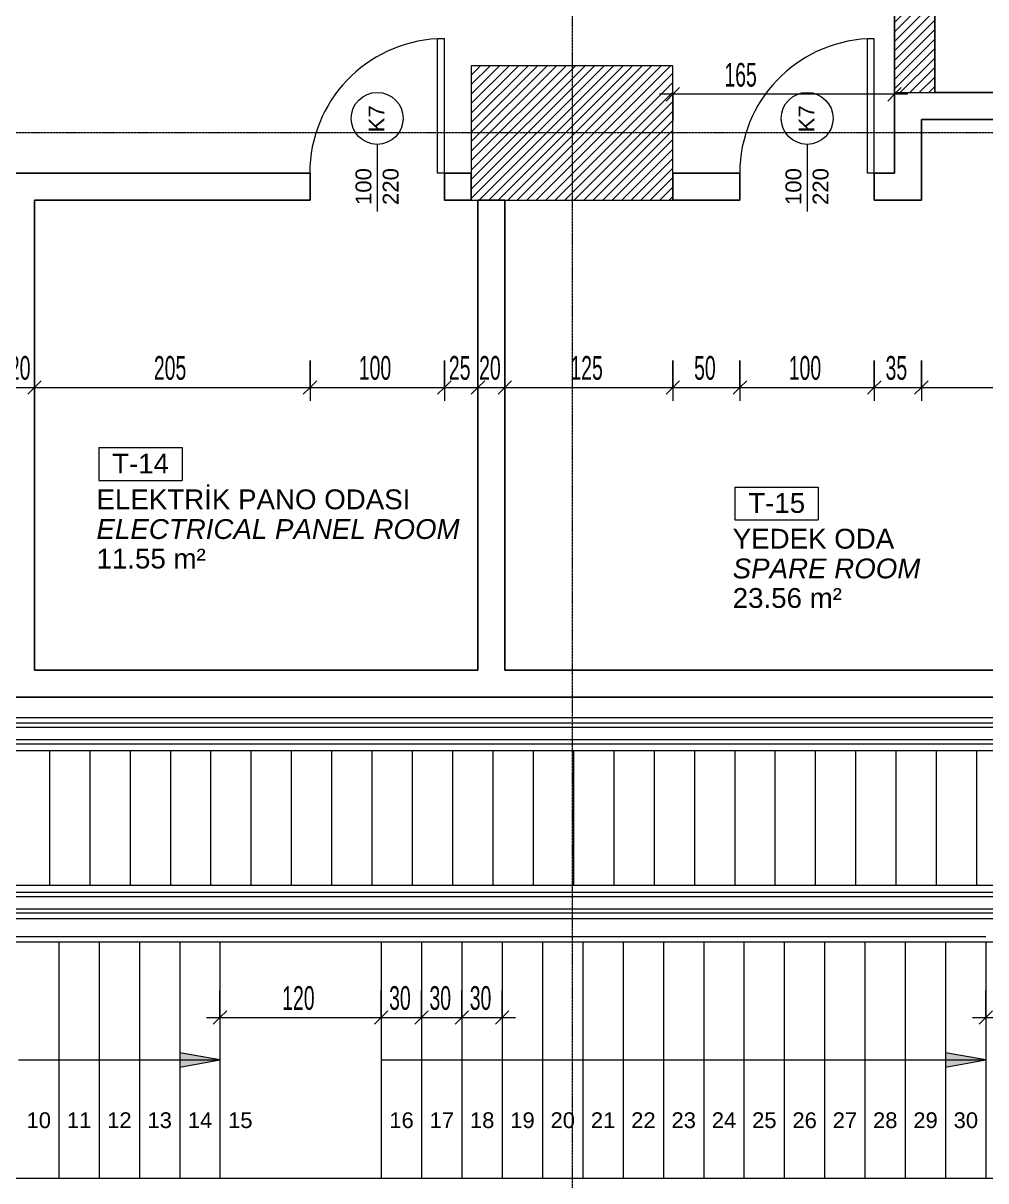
# Model space of a CAD drawing. Header units: centimetres. Extents: x -9345 to 11316, y -7197 to -3465.
# Drawn here: x 8837 to 9554, y -6310 to -5449 of the extents above; entities that cross this region are included whole.
import ezdxf

# ---------------------------------------------------------------- set-up
doc = ezdxf.new("R2010")
doc.units = ezdxf.units.CM
doc.linetypes.add('Grid Line 1_4_', pattern=[1.11125, 0.635, -0.15875, 0.15875, -0.15875])
doc.linetypes.add('Overhead', pattern=[0.396875, 0.238125, -0.15875])
for name, color, linetype, lineweight in [('A-ANNO-DIMS', 211, 'Continuous', 9), ('A-ANNO-DIMS-100', 211, 'Continuous', 9), ('A-AREA-IDEN', 2, 'Continuous', 9), ('A-DOOR', 31, 'Continuous', 9), ('A-DOOR-IDEN', 31, 'Continuous', 9), ('A-FLOR-HRAL', 11, 'Continuous', 9), ('A-GENM', 13, 'Continuous', 9), ('A-WALL', 113, 'Continuous', 9), ('A-WALL-PATT', 111, 'Continuous', 25), ('S-COLS', 52, 'Continuous', 9), ('S-GRID', 1, 'Continuous', 9), ('S-STRS', 31, 'Continuous', 9), ('S-STRS-ANNO', 31, 'Continuous', 9), ('S-STRS-MBND', 31, 'Overhead', 9)]:
    doc.layers.add(name, color=color, linetype=linetype, lineweight=lineweight)
doc.styles.add('Arial', font='arial.ttf', dxfattribs={"height": 11.710189})
doc.styles.add('Arial_2', font='arial.ttf', dxfattribs={"height": 14.752994})
doc.styles.add('Arial_5', font='arial.ttf', dxfattribs={"height": 11.802395})
doc.styles.add('Arial_I', font='ariali.ttf', dxfattribs={"height": 14.752994})
doc.styles.add('Swis721 LtCn BT_1', font='swisscl.ttf', dxfattribs={"width": 0.8, "height": 17.639445})
doc.dimstyles.new('IUAS_DIMENSION_INSIDE_100_4', dxfattribs={"dimscale": 30.48, "dimtxt": 18, "dimasz": 0.328084, "dimexe": 0.328084, "dimexo": 0.0625, "dimgap": 0, "dimtad": 1, "dimdec": 0, "dimdsep": 46, "dimtxsty": 'Swis721 LtCn BT_1', "dimblk1": 'OBLIQUE', "dimblk2": 'OBLIQUE', "dimsah": 1, "dimcen": 0.09, "dimdle": 0.328084, "dimazin": 0, "dimtfac": 1, "dimtdec": 4, "dimtix": 1, "dimtmove": 2, "dimatfit": 3, "dimfxl": 0.656168, "dimfxlon": 1, "dimtvp": 1, "dimtolj": 1, "dimtzin": 0, "dimarcsym": 2})
doc.dimstyles.new('IUAS_DIMENSION_INSIDE_100_5', dxfattribs={"dimscale": 30.48, "dimtxt": 18, "dimasz": 0.328084, "dimexe": 0.328084, "dimexo": 0.0625, "dimgap": 0, "dimtad": 1, "dimdec": 0, "dimdsep": 46, "dimtxsty": 'Swis721 LtCn BT_1', "dimblk1": 'OBLIQUE', "dimblk2": 'OBLIQUE', "dimsah": 1, "dimcen": 0.09, "dimdle": 0.328084, "dimazin": 0, "dimtfac": 1, "dimtdec": 4, "dimtix": 1, "dimtmove": 0, "dimatfit": 3, "dimfxl": 0.656168, "dimfxlon": 1, "dimtvp": 1, "dimtolj": 1, "dimtzin": 0, "dimarcsym": 2})
pattern_1 = [(45, (10627.768, 0), (-3.535534, 3.535534), [])]

# ---------------------------------------------------------------- blocks, each defined once
blk = doc.blocks.new('A-YURUYEN MERDIVEN - 1570-1859977-_123_30 TEKNİK KAT _ TECHNICAL LEVEL')
at = {"layer": 'A-GENM'}
for p, q in [((-147.16, 75), (1364.88, 75)), ((-138.68, 70.76), (1366.01, 70.76)), ((1362.96, 67.5), (20.84, 67.5)), ((1364.88, 55), (-147.16, 55)), ((20.84, 58.5), (1362.96, 58.5)), ((1363, 50), (-161.16, 50)), ((552.94, -50), (552.94, 50)), ((582.94, -50), (582.94, 50)), ((612.94, -50), (612.94, 50)), ((642.94, -50), (642.94, 50)), ((672.94, -50), (672.94, 50)), ((702.94, -50), (702.94, 50)), ((732.94, -50), (732.94, 50)), ((762.94, -50), (762.94, 50)), ((792.94, -50), (792.94, 50)), ((822.94, -50), (822.94, 50)), ((852.94, -50), (852.94, 50)), ((882.94, -50), (882.94, 50)), ((912.94, -50), (912.94, 50)), ((942.94, -50), (942.94, 50)), ((972.94, -50), (972.94, 50)), ((1002.94, -50), (1002.94, 50)), ((1032.94, -50), (1032.94, 50)), ((1062.94, -50), (1062.94, 50)), ((1092.94, -50), (1092.94, 50)), ((1122.94, -50), (1122.94, 50)), ((1152.94, -50), (1152.94, 50)), ((1182.94, -50), (1182.94, 50)), ((1212.94, -50), (1212.94, 50)), ((1242.94, -50), (1242.94, 50)), ((-161.16, -50), (1363, -50)), ((-147.16, -55), (1364.88, -55)), ((1362.96, -58.5), (20.84, -58.5)), ((20.84, -67.5), (1362.96, -67.5)), ((1364.88, -75), (-147.16, -75)), ((-138.68, -70.76), (1366.01, -70.76))]:
    blk.add_line(p, q, dxfattribs=at)
blk = doc.blocks.new('M_Single-Flush2 - IUAS_A_DOOR_K7 _yangına dayanıklı saç kapı  100x220_-1640822-_123_30 TEKNİK KAT _ TECHNICAL LEVEL')
at = {"layer": 'A-DOOR', "lineweight": 18}
for p, q in [((44.9, 10), (44.9, 110.04)), ((50, 110.04), (44.9, 110.04)), ((50, 10), (50, 110.04)), ((50, 10), (44.9, 10))]:
    blk.add_line(p, q, dxfattribs=at)
at = {"layer": 'A-DOOR'}
blk.add_arc((50, 10), 100.17, 92.91841, 180, dxfattribs=at)
blk = doc.blocks.new('Railing - Railing-1672219-_123_30 TEKNİK KAT _ TECHNICAL LEVEL')
at = {"layer": 'A-FLOR-HRAL'}
for p, q in [((-6625.03, -407.42), (-6470.18, -797.83)), ((-6470.18, -797.83), (-6436.99, -881.48)), ((-6436.99, -881.48), (-6260.01, -1327.67)), ((-6260.01, -1327.67), (-6226.83, -1411.33))]:
    blk.add_line(p, q, dxfattribs=at)
blk = doc.blocks.new('Railing - Railing-1672223-_123_30 TEKNİK KAT _ TECHNICAL LEVEL')
at = {"layer": 'A-FLOR-HRAL'}
for p, q in [((-6461.51, -342.55), (-6306.65, -732.96)), ((-6457.79, -341.08), (-6302.93, -731.49)), ((-6302.93, -731.49), (-6269.75, -815.15)), ((-6306.65, -732.96), (-6273.47, -816.62)), ((-6273.47, -816.62), (-6096.49, -1262.8)), ((-6269.75, -815.15), (-6092.77, -1261.33)), ((-6096.49, -1262.8), (-6063.3, -1346.46))]:
    blk.add_line(p, q, dxfattribs=at)
blk = doc.blocks.new('IUAS_A_ROOM_100S - No_İsmi_Alan-1315501-_123_30 TEKNİK KAT _ TECHNICAL LEVEL')
at = {"layer": 'A-AREA-IDEN'}
for p, q in [((-0.101, 0.1926), (-0.101, -0.0511)), ((-0.101, 0.1926), (0.5191, 0.1926)), ((0.5191, 0.1926), (0.5191, -0.0511)), ((-0.101, -0.0511), (0.5191, -0.0511))]:
    blk.add_line(p, q, dxfattribs=at)
blk = doc.blocks.new('DIMBLOCK376-_123_30 TEKNİK KAT _ TECHNICAL LEVEL')
at = {"layer": 'A-ANNO-DIMS-100', "transparency": 16777216}
for p, q in [((9485.78, -5481.8), (9485.78, -5511.8)), ((9485.78, -5501.8), (9485.78, -5481.8)), ((9320.78, -5521.8), (9320.78, -5491.8)), ((9320.78, -5501.8), (9325.78, -5496.8)), ((9485.78, -5501.8), (9490.78, -5496.8)), ((9495.78, -5501.8), (9310.78, -5501.8)), ((9320.78, -5501.8), (9315.78, -5506.8)), ((9320.78, -5501.8), (9320.78, -5521.8)), ((9485.78, -5501.8), (9480.78, -5506.8))]:
    blk.add_line(p, q, dxfattribs=at)
at = {"layer": 'A-ANNO-DIMS-100', "color": 0, "transparency": 16777216, "insert": (9359.17, -5478.44), "char_height": 17.639, "width": 32.9143, "attachment_point": 1, "line_spacing_factor": 0.971848, "style": 'Swis721 LtCn BT_1'}
blk.add_mtext('165', dxfattribs=at)
blk = doc.blocks.new('_Oblique')
at = {"color": 0, "linetype": 'ByBlock', "lineweight": -2}
blk.add_line((-0.5, -0.5), (0.5, 0.5), dxfattribs=at)
blk = doc.blocks.new('DIMBLOCK510-_123_30 TEKNİK KAT _ TECHNICAL LEVEL')
at = {"layer": 'A-ANNO-DIMS-100', "transparency": 16777216}
for p, q in [((8825.78, -5699.98), (8825.78, -5729.98)), ((8825.78, -5719.98), (8825.78, -5699.98)), ((8845.78, -5699.98), (8845.78, -5729.98)), ((8845.78, -5719.98), (8845.78, -5699.98)), ((8825.78, -5719.98), (8820.78, -5724.98)), ((8825.78, -5719.98), (8830.78, -5714.98)), ((8825.78, -5719.98), (8845.78, -5719.98)), ((8845.78, -5719.98), (8840.78, -5724.98)), ((8845.78, -5719.98), (8850.78, -5714.98))]:
    blk.add_line(p, q, dxfattribs=at)
at = {"layer": 'A-ANNO-DIMS-100', "color": 0, "transparency": 16777216, "insert": (8826.64, -5696.62), "char_height": 17.639, "width": 21.9429, "attachment_point": 1, "line_spacing_factor": 0.971848, "style": 'Swis721 LtCn BT_1'}
blk.add_mtext('20', dxfattribs=at)
blk = doc.blocks.new('DIMBLOCK511-_123_30 TEKNİK KAT _ TECHNICAL LEVEL')
at = {"layer": 'A-ANNO-DIMS-100', "transparency": 16777216}
for p, q in [((8845.78, -5699.98), (8845.78, -5729.98)), ((8845.78, -5719.98), (8845.78, -5699.98)), ((9050.78, -5699.98), (9050.78, -5729.98)), ((9050.78, -5719.98), (9050.78, -5699.98)), ((8845.78, -5719.98), (8840.78, -5724.98)), ((8845.78, -5719.98), (8850.78, -5714.98)), ((8845.78, -5719.98), (9050.78, -5719.98)), ((9050.78, -5719.98), (9045.78, -5724.98)), ((9050.78, -5719.98), (9055.78, -5714.98))]:
    blk.add_line(p, q, dxfattribs=at)
at = {"layer": 'A-ANNO-DIMS-100', "color": 0, "transparency": 16777216, "insert": (8934.57, -5696.62), "char_height": 17.639, "width": 32.9143, "attachment_point": 1, "line_spacing_factor": 0.971848, "style": 'Swis721 LtCn BT_1'}
blk.add_mtext('205', dxfattribs=at)
blk = doc.blocks.new('DIMBLOCK512-_123_30 TEKNİK KAT _ TECHNICAL LEVEL')
at = {"layer": 'A-ANNO-DIMS-100', "transparency": 16777216}
for p, q in [((9050.78, -5699.98), (9050.78, -5729.98)), ((9050.78, -5719.98), (9050.78, -5699.98)), ((9150.78, -5699.98), (9150.78, -5729.98)), ((9150.78, -5719.98), (9150.78, -5699.98)), ((9050.78, -5719.98), (9045.78, -5724.98)), ((9050.78, -5719.98), (9055.78, -5714.98)), ((9050.78, -5719.98), (9150.78, -5719.98)), ((9150.78, -5719.98), (9145.78, -5724.98)), ((9150.78, -5719.98), (9155.78, -5714.98))]:
    blk.add_line(p, q, dxfattribs=at)
at = {"layer": 'A-ANNO-DIMS-100', "color": 0, "transparency": 16777216, "insert": (9087.07, -5696.62), "char_height": 17.639, "width": 32.9143, "attachment_point": 1, "line_spacing_factor": 0.971848, "style": 'Swis721 LtCn BT_1'}
blk.add_mtext('100', dxfattribs=at)
blk = doc.blocks.new('DIMBLOCK513-_123_30 TEKNİK KAT _ TECHNICAL LEVEL')
at = {"layer": 'A-ANNO-DIMS-100', "transparency": 16777216}
for p, q in [((9150.78, -5699.98), (9150.78, -5729.98)), ((9150.78, -5719.98), (9150.78, -5699.98)), ((9175.78, -5699.98), (9175.78, -5729.98)), ((9175.78, -5719.98), (9175.78, -5699.98)), ((9150.78, -5719.98), (9145.78, -5724.98)), ((9150.78, -5719.98), (9155.78, -5714.98)), ((9150.78, -5719.98), (9175.78, -5719.98)), ((9175.78, -5719.98), (9170.78, -5724.98)), ((9175.78, -5719.98), (9180.78, -5714.98))]:
    blk.add_line(p, q, dxfattribs=at)
at = {"layer": 'A-ANNO-DIMS-100', "color": 0, "transparency": 16777216, "insert": (9154.14, -5696.62), "char_height": 17.639, "width": 21.9429, "attachment_point": 1, "line_spacing_factor": 0.971848, "style": 'Swis721 LtCn BT_1'}
blk.add_mtext('25', dxfattribs=at)
blk = doc.blocks.new('DIMBLOCK514-_123_30 TEKNİK KAT _ TECHNICAL LEVEL')
at = {"layer": 'A-ANNO-DIMS-100', "transparency": 16777216}
for p, q in [((9175.78, -5699.98), (9175.78, -5729.98)), ((9175.78, -5719.98), (9175.78, -5699.98)), ((9195.78, -5699.98), (9195.78, -5729.98)), ((9195.78, -5719.98), (9195.78, -5699.98)), ((9175.78, -5719.98), (9170.78, -5724.98)), ((9175.78, -5719.98), (9180.78, -5714.98)), ((9175.78, -5719.98), (9195.78, -5719.98)), ((9195.78, -5719.98), (9190.78, -5724.98)), ((9195.78, -5719.98), (9200.78, -5714.98))]:
    blk.add_line(p, q, dxfattribs=at)
at = {"layer": 'A-ANNO-DIMS-100', "color": 0, "transparency": 16777216, "insert": (9176.64, -5696.62), "char_height": 17.639, "width": 21.9429, "attachment_point": 1, "line_spacing_factor": 0.971848, "style": 'Swis721 LtCn BT_1'}
blk.add_mtext('20', dxfattribs=at)
blk = doc.blocks.new('DIMBLOCK515-_123_30 TEKNİK KAT _ TECHNICAL LEVEL')
at = {"layer": 'A-ANNO-DIMS-100', "transparency": 16777216}
for p, q in [((9195.78, -5699.98), (9195.78, -5729.98)), ((9195.78, -5719.98), (9195.78, -5699.98)), ((9320.78, -5699.98), (9320.78, -5729.98)), ((9320.78, -5719.98), (9320.78, -5699.98)), ((9195.78, -5719.98), (9190.78, -5724.98)), ((9195.78, -5719.98), (9200.78, -5714.98)), ((9195.78, -5719.98), (9320.78, -5719.98)), ((9320.78, -5719.98), (9315.78, -5724.98)), ((9320.78, -5719.98), (9325.78, -5714.98))]:
    blk.add_line(p, q, dxfattribs=at)
at = {"layer": 'A-ANNO-DIMS-100', "color": 0, "transparency": 16777216, "insert": (9244.57, -5696.62), "char_height": 17.639, "width": 32.9143, "attachment_point": 1, "line_spacing_factor": 0.971848, "style": 'Swis721 LtCn BT_1'}
blk.add_mtext('125', dxfattribs=at)
blk = doc.blocks.new('DIMBLOCK516-_123_30 TEKNİK KAT _ TECHNICAL LEVEL')
at = {"layer": 'A-ANNO-DIMS-100', "transparency": 16777216}
for p, q in [((9320.78, -5699.98), (9320.78, -5729.98)), ((9320.78, -5719.98), (9320.78, -5699.98)), ((9370.78, -5699.98), (9370.78, -5729.98)), ((9370.78, -5719.98), (9370.78, -5699.98)), ((9320.78, -5719.98), (9315.78, -5724.98)), ((9320.78, -5719.98), (9325.78, -5714.98)), ((9320.78, -5719.98), (9370.78, -5719.98)), ((9370.78, -5719.98), (9365.78, -5724.98)), ((9370.78, -5719.98), (9375.78, -5714.98))]:
    blk.add_line(p, q, dxfattribs=at)
at = {"layer": 'A-ANNO-DIMS-100', "color": 0, "transparency": 16777216, "insert": (9336.64, -5696.62), "char_height": 17.639, "width": 21.9429, "attachment_point": 1, "line_spacing_factor": 0.971848, "style": 'Swis721 LtCn BT_1'}
blk.add_mtext('50', dxfattribs=at)
blk = doc.blocks.new('DIMBLOCK517-_123_30 TEKNİK KAT _ TECHNICAL LEVEL')
at = {"layer": 'A-ANNO-DIMS-100', "transparency": 16777216}
for p, q in [((9370.78, -5699.98), (9370.78, -5729.98)), ((9370.78, -5719.98), (9370.78, -5699.98)), ((9470.78, -5699.98), (9470.78, -5729.98)), ((9470.78, -5719.98), (9470.78, -5699.98)), ((9370.78, -5719.98), (9365.78, -5724.98)), ((9370.78, -5719.98), (9375.78, -5714.98)), ((9370.78, -5719.98), (9470.78, -5719.98)), ((9470.78, -5719.98), (9465.78, -5724.98)), ((9470.78, -5719.98), (9475.78, -5714.98))]:
    blk.add_line(p, q, dxfattribs=at)
at = {"layer": 'A-ANNO-DIMS-100', "color": 0, "transparency": 16777216, "insert": (9407.07, -5696.62), "char_height": 17.639, "width": 32.9143, "attachment_point": 1, "line_spacing_factor": 0.971848, "style": 'Swis721 LtCn BT_1'}
blk.add_mtext('100', dxfattribs=at)
blk = doc.blocks.new('DIMBLOCK518-_123_30 TEKNİK KAT _ TECHNICAL LEVEL')
at = {"layer": 'A-ANNO-DIMS-100', "transparency": 16777216}
for p, q in [((9470.78, -5699.98), (9470.78, -5729.98)), ((9470.78, -5719.98), (9470.78, -5699.98)), ((9505.78, -5699.98), (9505.78, -5729.98)), ((9505.78, -5719.98), (9505.78, -5699.98)), ((9470.78, -5719.98), (9465.78, -5724.98)), ((9470.78, -5719.98), (9475.78, -5714.98)), ((9470.78, -5719.98), (9505.78, -5719.98)), ((9505.78, -5719.98), (9500.78, -5724.98)), ((9505.78, -5719.98), (9510.78, -5714.98))]:
    blk.add_line(p, q, dxfattribs=at)
at = {"layer": 'A-ANNO-DIMS-100', "color": 0, "transparency": 16777216, "insert": (9479.14, -5696.62), "char_height": 17.639, "width": 21.9429, "attachment_point": 1, "line_spacing_factor": 0.971848, "style": 'Swis721 LtCn BT_1'}
blk.add_mtext('35', dxfattribs=at)
blk = doc.blocks.new('DIMBLOCK519-_123_30 TEKNİK KAT _ TECHNICAL LEVEL')
at = {"layer": 'A-ANNO-DIMS-100', "transparency": 16777216}
for p, q in [((9505.78, -5699.98), (9505.78, -5729.98)), ((9505.78, -5719.98), (9505.78, -5699.98)), ((9815.78, -5699.98), (9815.78, -5729.98)), ((9815.78, -5719.98), (9815.78, -5699.98)), ((9505.78, -5719.98), (9500.78, -5724.98)), ((9505.78, -5719.98), (9510.78, -5714.98)), ((9505.78, -5719.98), (9825.78, -5719.98)), ((9815.78, -5719.98), (9810.78, -5724.98)), ((9815.78, -5719.98), (9820.78, -5714.98))]:
    blk.add_line(p, q, dxfattribs=at)
at = {"layer": 'A-ANNO-DIMS-100', "color": 0, "transparency": 16777216, "insert": (9647.07, -5696.62), "char_height": 17.639, "width": 32.9143, "attachment_point": 1, "line_spacing_factor": 0.971848, "style": 'Swis721 LtCn BT_1'}
blk.add_mtext('310', dxfattribs=at)
blk = doc.blocks.new('C_2mm - TR_Kapi_pozu_04_saga_uste_2mm-519964-_123_30 TEKNİK KAT _ TECHNICAL LEVEL')
at = {"layer": 'A-DOOR-IDEN'}
blk.add_line((0.3146, 0), (-0.1854, 0), dxfattribs=at)
blk.add_circle((0.5078, 0), 0.1932, dxfattribs=at)
blk = doc.blocks.new('DIMBLOCK565-_123_30 TEKNİK KAT _ TECHNICAL LEVEL')
at = {"layer": 'A-ANNO-DIMS-100', "transparency": 16777216}
for p, q in [((8983.78, -6168.94), (8983.78, -6198.94)), ((8983.78, -6188.94), (8983.78, -6168.94)), ((9103.78, -6168.94), (9103.78, -6198.94)), ((9103.78, -6188.94), (9103.78, -6168.94)), ((8983.78, -6188.94), (8988.78, -6183.94)), ((9103.78, -6188.94), (9108.78, -6183.94)), ((8973.78, -6188.94), (9103.78, -6188.94)), ((8983.78, -6188.94), (8978.78, -6193.94)), ((9103.78, -6188.94), (9098.78, -6193.94))]:
    blk.add_line(p, q, dxfattribs=at)
at = {"layer": 'A-ANNO-DIMS-100', "color": 0, "transparency": 16777216, "insert": (9030.07, -6165.58), "char_height": 17.639, "width": 32.9143, "attachment_point": 1, "line_spacing_factor": 0.971848, "style": 'Swis721 LtCn BT_1'}
blk.add_mtext('120', dxfattribs=at)
blk = doc.blocks.new('DIMBLOCK566-_123_30 TEKNİK KAT _ TECHNICAL LEVEL')
at = {"layer": 'A-ANNO-DIMS-100', "transparency": 16777216}
for p, q in [((9103.78, -6168.94), (9103.78, -6198.94)), ((9103.78, -6188.94), (9103.78, -6168.94)), ((9133.78, -6168.94), (9133.78, -6198.94)), ((9133.78, -6188.94), (9133.78, -6168.94)), ((9103.78, -6188.94), (9108.78, -6183.94)), ((9133.78, -6188.94), (9138.78, -6183.94)), ((9103.78, -6188.94), (9098.78, -6193.94)), ((9103.78, -6188.94), (9133.78, -6188.94)), ((9133.78, -6188.94), (9128.78, -6193.94))]:
    blk.add_line(p, q, dxfattribs=at)
at = {"layer": 'A-ANNO-DIMS-100', "color": 0, "transparency": 16777216, "insert": (9109.64, -6165.58), "char_height": 17.639, "width": 21.9429, "attachment_point": 1, "line_spacing_factor": 0.971848, "style": 'Swis721 LtCn BT_1'}
blk.add_mtext('30', dxfattribs=at)
blk = doc.blocks.new('DIMBLOCK567-_123_30 TEKNİK KAT _ TECHNICAL LEVEL')
at = {"layer": 'A-ANNO-DIMS-100', "transparency": 16777216}
for p, q in [((9133.78, -6168.94), (9133.78, -6198.94)), ((9133.78, -6188.94), (9133.78, -6168.94)), ((9163.78, -6168.94), (9163.78, -6198.94)), ((9163.78, -6188.94), (9163.78, -6168.94)), ((9133.78, -6188.94), (9138.78, -6183.94)), ((9163.78, -6188.94), (9168.78, -6183.94)), ((9133.78, -6188.94), (9128.78, -6193.94)), ((9133.78, -6188.94), (9163.78, -6188.94)), ((9163.78, -6188.94), (9158.78, -6193.94))]:
    blk.add_line(p, q, dxfattribs=at)
at = {"layer": 'A-ANNO-DIMS-100', "color": 0, "transparency": 16777216, "insert": (9139.64, -6165.58), "char_height": 17.639, "width": 21.9429, "attachment_point": 1, "line_spacing_factor": 0.971848, "style": 'Swis721 LtCn BT_1'}
blk.add_mtext('30', dxfattribs=at)
blk = doc.blocks.new('DIMBLOCK568-_123_30 TEKNİK KAT _ TECHNICAL LEVEL')
at = {"layer": 'A-ANNO-DIMS-100', "transparency": 16777216}
for p, q in [((9163.78, -6168.94), (9163.78, -6198.94)), ((9163.78, -6188.94), (9163.78, -6168.94)), ((9193.78, -6168.94), (9193.78, -6198.94)), ((9193.78, -6188.94), (9193.78, -6168.94)), ((9163.78, -6188.94), (9168.78, -6183.94)), ((9193.78, -6188.94), (9198.78, -6183.94)), ((9163.78, -6188.94), (9158.78, -6193.94)), ((9163.78, -6188.94), (9203.78, -6188.94)), ((9193.78, -6188.94), (9188.78, -6193.94))]:
    blk.add_line(p, q, dxfattribs=at)
at = {"layer": 'A-ANNO-DIMS-100', "color": 0, "transparency": 16777216, "insert": (9169.64, -6165.58), "char_height": 17.639, "width": 21.9429, "attachment_point": 1, "line_spacing_factor": 0.971848, "style": 'Swis721 LtCn BT_1'}
blk.add_mtext('30', dxfattribs=at)
blk = doc.blocks.new('DIMBLOCK569-_123_30 TEKNİK KAT _ TECHNICAL LEVEL')
at = {"layer": 'A-ANNO-DIMS-100', "transparency": 16777216}
for p, q in [((9553.78, -6168.94), (9553.78, -6198.94)), ((9553.78, -6188.94), (9553.78, -6168.94)), ((9673.78, -6168.94), (9673.78, -6198.94)), ((9673.78, -6188.94), (9673.78, -6168.94)), ((9553.78, -6188.94), (9558.78, -6183.94)), ((9673.78, -6188.94), (9678.78, -6183.94)), ((9543.78, -6188.94), (9673.78, -6188.94)), ((9553.78, -6188.94), (9548.78, -6193.94)), ((9673.78, -6188.94), (9668.78, -6193.94))]:
    blk.add_line(p, q, dxfattribs=at)
at = {"layer": 'A-ANNO-DIMS-100', "color": 0, "transparency": 16777216, "insert": (9600.07, -6165.58), "char_height": 17.639, "width": 32.9143, "attachment_point": 1, "line_spacing_factor": 0.971848, "style": 'Swis721 LtCn BT_1'}
blk.add_mtext('120', dxfattribs=at)

msp = doc.modelspace()

# ---------------------------------------------------------------- hatches: boundary and pattern name
at = {"layer": 'A-WALL-PATT', "lineweight": 9}
h = msp.add_hatch(dxfattribs=at)
h.set_pattern_fill('FP_7', color=256, style=0, pattern_type=2)
h.set_pattern_definition(pattern_1)
h.paths.add_polyline_path([(9505.78, -5500.53), (9515.78, -5500.53), (9515.78, -5095.53), (9505.53, -5095.53), (9505.53, -5100.53), (9497.03, -5100.53), (9497.03, -5095.53), (9485.78, -5095.53), (9485.78, -5500.53)], flags=0)
h.paths.add_polyline_path([(9497.03, -4995.53), (9497.03, -4990.53), (9485.78, -4990.53), (9485.78, -4995.53)], flags=0)
h.paths.add_polyline_path([(9515.78, -4995.53), (9515.78, -4990.53), (9505.53, -4990.53), (9505.53, -4995.53)], flags=0)
at = {"layer": 'S-COLS'}
h = msp.add_hatch(dxfattribs=at)
h.set_pattern_fill('FP_7', color=256, style=0, pattern_type=2)
h.set_pattern_definition(pattern_1)
h.paths.add_polyline_path([(9175.78, -5580.53), (9320.78, -5580.53), (9320.78, -5480.53), (9170.78, -5480.53), (9170.78, -5580.53)], flags=0)
at = {"layer": 'S-STRS-ANNO'}
for points in [[(8953.78, -6225.82), (8983.78, -6220.53), (8953.78, -6215.24)], [(9523.78, -6225.82), (9553.78, -6220.53), (9523.78, -6215.24)]]:
    msp.add_hatch(color=256, dxfattribs=at).paths.add_polyline_path(points, flags=0)

# ---------------------------------------------------------------- linework, layer by layer
at = {"layer": 'A-WALL', "lineweight": 25}
for p, q in [((9515.78, -5500.53), (9515.78, -5095.53)), ((9485.78, -5250.53), (9485.78, -5560.53)), ((9815.78, -5500.53), (9515.78, -5500.53)), ((9505.78, -5580.53), (9505.78, -5520.53)), ((9505.78, -5520.53), (9815.78, -5520.53)), ((9050.78, -5560.53), (8655.53, -5560.53)), ((9050.78, -5580.53), (9050.78, -5560.53)), ((9170.78, -5560.53), (9150.78, -5560.53)), ((9150.78, -5560.53), (9150.78, -5580.53)), ((9370.78, -5560.53), (9320.78, -5560.53)), ((9370.78, -5580.53), (9370.78, -5560.53)), ((9485.78, -5560.53), (9470.78, -5560.53)), ((9470.78, -5560.53), (9470.78, -5580.53)), ((8845.78, -5580.53), (9050.78, -5580.53)), ((8845.78, -5930.53), (8845.78, -5580.53)), ((9150.78, -5580.53), (9170.78, -5580.53)), ((9175.78, -5580.53), (9175.78, -5930.53)), ((9195.78, -5930.53), (9195.78, -5580.53)), ((9320.78, -5580.53), (9370.78, -5580.53)), ((9470.78, -5580.53), (9505.78, -5580.53)), ((9175.78, -5930.53), (8845.78, -5930.53)), ((9815.78, -5930.53), (9195.78, -5930.53)), ((8454.53, -5950.53), (9965.78, -5950.53))]:
    msp.add_line(p, q, dxfattribs=at)
at = {"layer": 'A-WALL'}
for p, q in [((9485.78, -5500.53), (9515.78, -5500.53)), ((9170.78, -5580.53), (9170.78, -5560.53)), ((9320.78, -5560.53), (9320.78, -5580.53)), ((9195.78, -5580.53), (9175.78, -5580.53))]:
    msp.add_line(p, q, dxfattribs=at)
at = {"layer": 'S-COLS'}
for p, q in [((9320.78, -5480.53), (9170.78, -5480.53)), ((9170.78, -5480.53), (9170.78, -5560.53)), ((9320.78, -5560.53), (9320.78, -5480.53)), ((9170.78, -5560.53), (9170.78, -5580.53)), ((9320.78, -5580.53), (9320.78, -5560.53)), ((9170.78, -5580.53), (9175.78, -5580.53)), ((9175.78, -5580.53), (9195.78, -5580.53)), ((9195.78, -5580.53), (9320.78, -5580.53))]:
    msp.add_line(p, q, dxfattribs=at)
at = {"layer": 'S-GRID', "linetype": 'Grid Line 1_4_'}
for p, q in [((9245.78, -3690.18), (9245.78, -6998.97)), ((11178.07, -5530.53), (2341.5, -5530.53))]:
    msp.add_line(p, q, dxfattribs=at)
at = {"layer": 'S-STRS', "linetype": 'Overhead'}
for p, q in [((8863.78, -6132.57), (8863.78, -6308.49)), ((8893.78, -6132.57), (8893.78, -6308.49)), ((8923.78, -6132.57), (8923.78, -6308.49)), ((8953.78, -6132.57), (8953.78, -6308.49)), ((8983.78, -6132.57), (8983.78, -6308.49)), ((9103.78, -6132.57), (9103.78, -6308.49)), ((9133.78, -6132.57), (9133.78, -6308.49)), ((9163.78, -6132.57), (9163.78, -6308.49)), ((9193.78, -6132.57), (9193.78, -6308.49)), ((9223.78, -6132.57), (9223.78, -6308.49)), ((9253.78, -6132.57), (9253.78, -6308.49)), ((9283.78, -6132.57), (9283.78, -6308.49)), ((9313.78, -6132.57), (9313.78, -6308.49)), ((9343.78, -6132.57), (9343.78, -6308.49)), ((9373.78, -6132.57), (9373.78, -6308.49)), ((9403.78, -6132.57), (9403.78, -6308.49)), ((9433.78, -6132.57), (9433.78, -6308.49)), ((9463.78, -6132.57), (9463.78, -6308.49)), ((9493.78, -6132.57), (9493.78, -6308.49)), ((9523.78, -6132.57), (9523.78, -6308.49)), ((9553.78, -6132.57), (9553.78, -6308.49))]:
    msp.add_line(p, q, dxfattribs=at)
at = {"layer": 'S-STRS'}
for p, q in [((8863.78, -6132.57), (8863.78, -6308.49)), ((8893.78, -6132.57), (8893.78, -6308.49)), ((8923.78, -6132.57), (8923.78, -6308.49)), ((8953.78, -6132.57), (8953.78, -6308.49)), ((8983.78, -6132.57), (8983.78, -6308.49)), ((9103.78, -6132.57), (9103.78, -6308.49)), ((9133.78, -6132.57), (9133.78, -6308.49)), ((9163.78, -6132.57), (9163.78, -6308.49)), ((9193.78, -6132.57), (9193.78, -6308.49)), ((9223.78, -6132.57), (9223.78, -6308.49)), ((9253.78, -6132.57), (9253.78, -6308.49)), ((9283.78, -6132.57), (9283.78, -6308.49)), ((9313.78, -6132.57), (9313.78, -6308.49)), ((9343.78, -6132.57), (9343.78, -6308.49)), ((9373.78, -6132.57), (9373.78, -6308.49)), ((9403.78, -6132.57), (9403.78, -6308.49)), ((9433.78, -6132.57), (9433.78, -6308.49)), ((9463.78, -6132.57), (9463.78, -6308.49)), ((9493.78, -6132.57), (9493.78, -6308.49)), ((9523.78, -6132.57), (9523.78, -6308.49)), ((9553.78, -6132.57), (9553.78, -6308.49))]:
    msp.add_line(p, q, dxfattribs=at)
at = {"layer": 'S-STRS-ANNO'}
for p, q in [((8833.78, -6220.53), (8863.78, -6220.53)), ((8863.78, -6220.53), (8893.78, -6220.53)), ((8893.78, -6220.53), (8923.78, -6220.53)), ((8923.78, -6220.53), (8953.78, -6220.53)), ((8983.78, -6220.53), (8953.78, -6215.24)), ((8953.78, -6215.24), (8953.78, -6225.82)), ((8953.78, -6220.53), (8983.78, -6220.53)), ((8953.78, -6225.82), (8983.78, -6220.53)), ((9103.78, -6220.53), (9133.78, -6220.53)), ((9133.78, -6220.53), (9163.78, -6220.53)), ((9163.78, -6220.53), (9193.78, -6220.53)), ((9193.78, -6220.53), (9223.78, -6220.53)), ((9223.78, -6220.53), (9253.78, -6220.53)), ((9253.78, -6220.53), (9283.78, -6220.53)), ((9283.78, -6220.53), (9313.78, -6220.53)), ((9313.78, -6220.53), (9343.78, -6220.53)), ((9343.78, -6220.53), (9373.78, -6220.53)), ((9373.78, -6220.53), (9403.78, -6220.53)), ((9403.78, -6220.53), (9433.78, -6220.53)), ((9433.78, -6220.53), (9463.78, -6220.53)), ((9463.78, -6220.53), (9493.78, -6220.53)), ((9493.78, -6220.53), (9523.78, -6220.53)), ((9553.78, -6220.53), (9523.78, -6215.24)), ((9523.78, -6215.24), (9523.78, -6225.82)), ((9523.78, -6220.53), (9553.78, -6220.53)), ((9523.78, -6225.82), (9553.78, -6220.53))]:
    msp.add_line(p, q, dxfattribs=at)
at = {"layer": 'S-STRS-MBND'}
for p, q in [((9515.78, -5380.53), (9515.78, -5500.53)), ((9515.78, -5500.53), (9815.78, -5500.53))]:
    msp.add_line(p, q, dxfattribs=at)

# ---------------------------------------------------------------- block references
at = {"layer": 'A-AREA-IDEN', "xscale": 99.99999999999994, "yscale": 99.99999999999994, "zscale": 99.99999999999994}
for p in [(8903.62, -5784.06), (9377.11, -5813.37)]:
    msp.add_blockref('IUAS_A_ROOM_100S - No_İsmi_Alan-1315501-_123_30 TEKNİK KAT _ TECHNICAL LEVEL', p, dxfattribs=at)
at = {"layer": 'A-DOOR'}
for p in [(9100.78, -5570.53), (9420.78, -5570.53)]:
    msp.add_blockref('M_Single-Flush2 - IUAS_A_DOOR_K7 _yangına dayanıklı saç kapı  100x220_-1640822-_123_30 TEKNİK KAT _ TECHNICAL LEVEL', p, dxfattribs=at)
at = {"layer": 'A-DOOR-IDEN', "xscale": 99.99999999999994, "yscale": 99.99999999999994, "zscale": 99.99999999999994, "rotation": 89.99999999999991}
for p in [(9100.78, -5570.53), (9420.78, -5570.53)]:
    msp.add_blockref('C_2mm - TR_Kapi_pozu_04_saga_uste_2mm-519964-_123_30 TEKNİK KAT _ TECHNICAL LEVEL', p, dxfattribs=at)
at = {"layer": 'A-FLOR-HRAL', "rotation": 68.36410604411739}
for name in ['Railing - Railing-1672223-_123_30 TEKNİK KAT _ TECHNICAL LEVEL', 'Railing - Railing-1672219-_123_30 TEKNİK KAT _ TECHNICAL LEVEL']:
    msp.add_blockref(name, (10627.77, 0), dxfattribs=at)
at = {"layer": 'A-GENM', "rotation": 180}
msp.add_blockref('A-YURUYEN MERDIVEN - 1570-1859977-_123_30 TEKNİK KAT _ TECHNICAL LEVEL', (10099.78, -6040.53), dxfattribs=at)

# ---------------------------------------------------------------- texts
at = {"layer": 'A-AREA-IDEN', "char_height": 14.753, "line_spacing_factor": 0.938532}
for s, insert, width, attachment_point, style in [('T-14', (8924.62, -5769.28), 50.4, 2, 'Arial_2'), ('ELEKTRİK PANO ODASI', (8891.87, -5795.89), 278.1, 1, 'Arial_2'), ('T-15', (9398.12, -5798.59), 50.4, 2, 'Arial_2'), ('ELECTRICAL PANEL ROOM', (8891.87, -5818), 322.92, 1, 'Arial_I'), ('YEDEK ODA', (9365.36, -5825.2), 142.74, 1, 'Arial_2'), ('11.55 m²', (8891.87, -5839.99), 96.84, 1, 'Arial_2'), ('SPARE ROOM', (9365.36, -5847.31), 166.86, 1, 'Arial_I'), ('23.56 m²', (9365.36, -5869.3), 96.84, 1, 'Arial_2')]:
    msp.add_mtext(s, dxfattribs=dict(at, insert=insert, width=width, attachment_point=attachment_point, style=style))
at = {"layer": 'A-DOOR-IDEN', "char_height": 11.802, "attachment_point": 2, "rotation": 90, "line_spacing_factor": 0.938532, "style": 'Arial_5'}
for s, insert, width in [('K7', (9094.41, -5520.04), 24.048), ('K7', (9414.41, -5520.04), 24.048), ('100', (9084.65, -5570.48), 32.832), ('220', (9104.87, -5570.48), 32.832), ('100', (9404.65, -5570.48), 32.832), ('220', (9424.87, -5570.48), 32.832)]:
    msp.add_mtext(s, dxfattribs=dict(at, insert=insert, width=width))
at = {"layer": 'S-STRS-ANNO', "char_height": 11.71, "width": 21.5412, "attachment_point": 1, "line_spacing_factor": 0.938532, "style": 'Arial'}
for s, insert in [('10', (8839.81, -6259.5)), ('11', (8869.81, -6259.5)), ('12', (8899.81, -6259.5)), ('13', (8929.81, -6259.5)), ('14', (8959.81, -6259.5)), ('15', (8989.81, -6259.5)), ('16', (9109.81, -6259.5)), ('17', (9139.81, -6259.5)), ('18', (9169.81, -6259.5)), ('19', (9199.81, -6259.5)), ('20', (9229.81, -6259.5)), ('21', (9259.81, -6259.5)), ('22', (9289.81, -6259.5)), ('23', (9319.81, -6259.5)), ('24', (9349.81, -6259.5)), ('25', (9379.81, -6259.5)), ('26', (9409.81, -6259.5)), ('27', (9439.81, -6259.5)), ('28', (9469.81, -6259.5)), ('29', (9499.81, -6259.5)), ('30', (9529.81, -6259.5))]:
    msp.add_mtext(s, dxfattribs=dict(at, insert=insert))

# ---------------------------------------------------------------- dimensions: what is measured, and where the dimension line sits
at = {"layer": 'A-ANNO-DIMS'}
dim = msp.add_linear_dim(base=(9320.78, -5501.8), p1=(9485.78, -5481.8), p2=(9320.78, -5521.8), dimstyle='IUAS_DIMENSION_INSIDE_100_4', override={"dimpost": '<>', "dimfxl": 169.779268}, dxfattribs=at)
dim.commit()
dim.dimension.update_dxf_attribs({"geometry": 'DIMBLOCK376-_123_30 TEKNİK KAT _ TECHNICAL LEVEL', "text_midpoint": (9375.62, -5490.2), "dimtype": 160})
for base, p1, p2, override, picture, middle in [((8845.78, -5719.98), (8825.78, -5699.98), (8845.78, -5699.98), {"dimpost": '<>', "dimfxl": 20}, 'DIMBLOCK510-_123_30 TEKNİK KAT _ TECHNICAL LEVEL', (8835.78, -5710.94)), ((9050.78, -5719.98), (8845.78, -5699.98), (9050.78, -5699.98), {"dimpost": '<>', "dimfxl": 205}, 'DIMBLOCK511-_123_30 TEKNİK KAT _ TECHNICAL LEVEL', (8948.28, -5710.94)), ((9150.78, -5719.98), (9050.78, -5699.98), (9150.78, -5699.98), {"dimpost": '<>', "dimfxl": 100}, 'DIMBLOCK512-_123_30 TEKNİK KAT _ TECHNICAL LEVEL', (9100.78, -5710.94)), ((9175.78, -5719.98), (9150.78, -5699.98), (9175.78, -5699.98), {"dimpost": '<>', "dimfxl": 25}, 'DIMBLOCK513-_123_30 TEKNİK KAT _ TECHNICAL LEVEL', (9163.28, -5710.94)), ((9370.78, -5719.98), (9320.78, -5699.98), (9370.78, -5699.98), {"dimpost": '<>', "dimfxl": 50}, 'DIMBLOCK516-_123_30 TEKNİK KAT _ TECHNICAL LEVEL', (9345.78, -5710.94)), ((9470.78, -5719.98), (9370.78, -5699.98), (9470.78, -5699.98), {"dimpost": '<>', "dimfxl": 100}, 'DIMBLOCK517-_123_30 TEKNİK KAT _ TECHNICAL LEVEL', (9420.78, -5710.94)), ((9815.78, -5719.98), (9505.78, -5699.98), (9815.78, -5699.98), {"dimpost": '<>', "dimfxl": 310}, 'DIMBLOCK519-_123_30 TEKNİK KAT _ TECHNICAL LEVEL', (9660.78, -5710.93)), ((9103.78, -6188.94), (8983.78, -6168.94), (9103.78, -6168.94), {"dimpost": '<>', "dimfxl": 120}, 'DIMBLOCK565-_123_30 TEKNİK KAT _ TECHNICAL LEVEL', (9043.78, -6179.9)), ((9133.78, -6188.94), (9103.78, -6168.94), (9133.78, -6168.94), {"dimpost": '<>', "dimfxl": 30}, 'DIMBLOCK566-_123_30 TEKNİK KAT _ TECHNICAL LEVEL', (9118.78, -6179.89)), ((9163.78, -6188.94), (9133.78, -6168.94), (9163.78, -6168.94), {"dimpost": '<>', "dimfxl": 30}, 'DIMBLOCK567-_123_30 TEKNİK KAT _ TECHNICAL LEVEL', (9148.78, -6179.89)), ((9193.78, -6188.94), (9163.78, -6168.94), (9193.78, -6168.94), {"dimpost": '<>', "dimfxl": 30}, 'DIMBLOCK568-_123_30 TEKNİK KAT _ TECHNICAL LEVEL', (9178.78, -6179.89)), ((9673.78, -6188.94), (9553.78, -6168.94), (9673.78, -6168.94), {"dimpost": '<>', "dimfxl": 120}, 'DIMBLOCK569-_123_30 TEKNİK KAT _ TECHNICAL LEVEL', (9613.78, -6179.9))]:
    dim = msp.add_linear_dim(base=base, p1=p1, p2=p2, dimstyle='IUAS_DIMENSION_INSIDE_100_5', override=override, dxfattribs=at)
    dim.commit()
    dim.dimension.update_dxf_attribs({"geometry": picture, "text_midpoint": middle})
for base, p1, p2, override, picture, middle in [((9195.78, -5719.98), (9175.78, -5699.98), (9195.78, -5699.98), {"dimpost": '<>', "dimfxl": 20}, 'DIMBLOCK514-_123_30 TEKNİK KAT _ TECHNICAL LEVEL', (9185.78, -5710.94)), ((9320.78, -5719.98), (9195.78, -5699.98), (9320.78, -5699.98), {"dimpost": '<>', "dimfxl": 125}, 'DIMBLOCK515-_123_30 TEKNİK KAT _ TECHNICAL LEVEL', (9258.28, -5710.94)), ((9505.78, -5719.98), (9470.78, -5699.98), (9505.78, -5699.98), {"dimpost": '<>', "dimfxl": 35}, 'DIMBLOCK518-_123_30 TEKNİK KAT _ TECHNICAL LEVEL', (9488.28, -5710.93))]:
    dim = msp.add_linear_dim(base=base, p1=p1, p2=p2, angle=0, dimstyle='IUAS_DIMENSION_INSIDE_100_5', override=override, dxfattribs=at)
    dim.commit()
    dim.dimension.update_dxf_attribs({"geometry": picture, "text_midpoint": middle})

doc.saveas('drawing.dxf')
